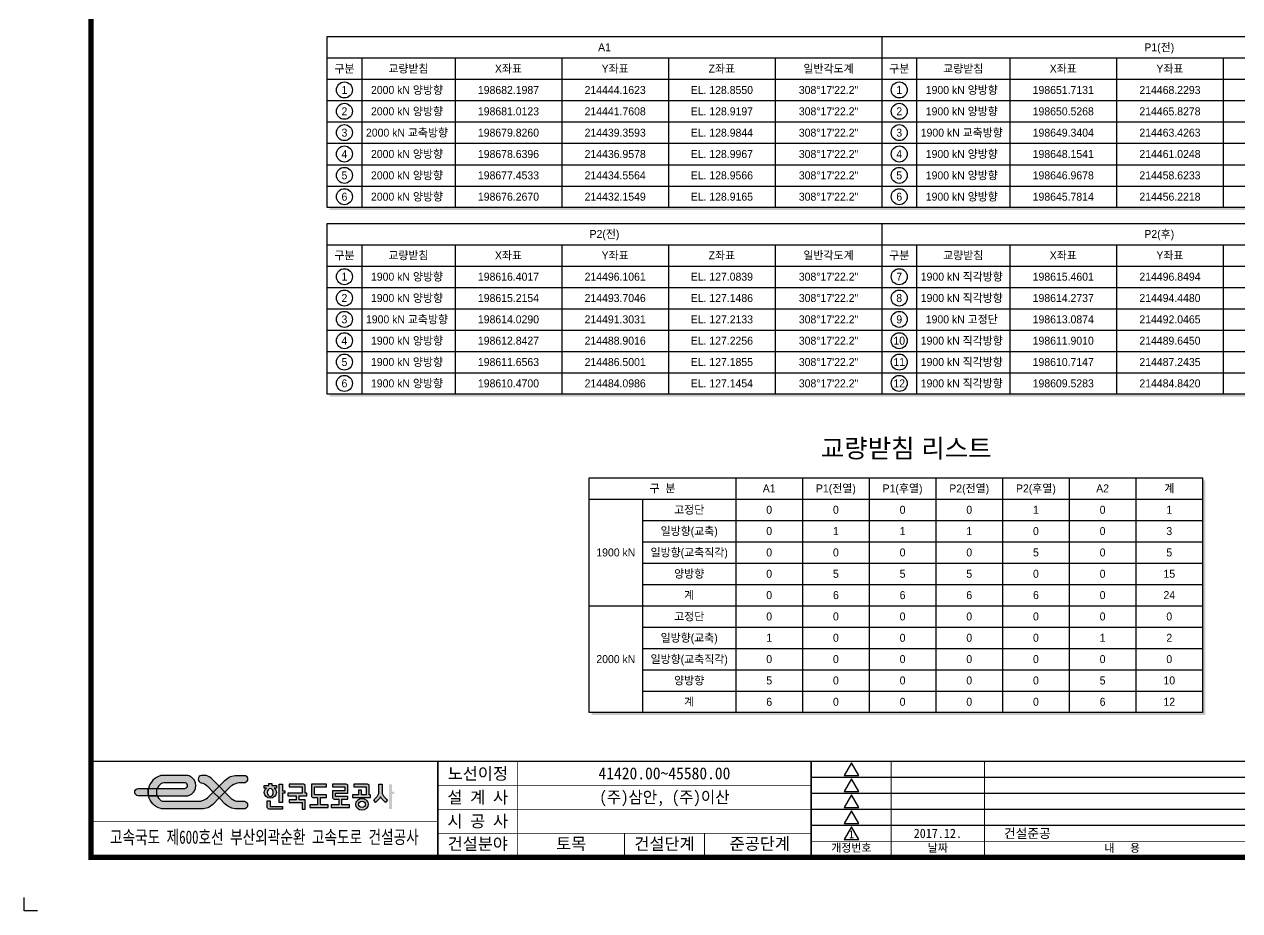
# Model space of a CAD drawing. Header units: feet. Extents: x 0 to 168200, y 0 to 118800.
# Drawn here: x 0 to 91134, y 0 to 66469 of the extents above; entities that cross this region are included whole.
import ezdxf
from ezdxf.enums import TextEntityAlignment as Align

# ---------------------------------------------------------------- set-up
doc = ezdxf.new("R2010")
doc.units = ezdxf.units.FT
doc.header["$LTSCALE"] = 1100
doc.header["$MEASUREMENT"] = 0
doc.layers.get('0').update_dxf_attribs({"linetype": 'CONTINUOUS'})
for name, color, linetype in [('CS-TABL-LIN1', 4, 'CONTINUOUS'), ('CS-TABL-LIN2', 1, 'CONTINUOUS'), ('CS-TABL-TEX1', 6, 'CONTINUOUS'), ('CS-TABL-TEX2', 3, 'CONTINUOUS'), ('CX-BORD-LIN1', 4, 'CONTINUOUS'), ('CX-BORD-LIN2', 3, 'CONTINUOUS'), ('CX-BORD-TEX2', 7, 'CONTINUOUS'), ('CX-BORD-TEX3', 6, 'CONTINUOUS'), ('CX-MISC', 2, 'CONTINUOUS'), ('CZ-TEX1', 6, 'CONTINUOUS')]:
    doc.layers.add(name, color=color, linetype=linetype)
doc.styles.add('A_STANDARD', font='')
doc.styles.add('TB_TEXT', font='')
doc.styles.add('TB_WBTXT', font='')
doc.styles.add('TB_WMTXT', font='')
doc.styles.get('A_STANDARD').set_extended_font_data('Dotum')
doc.styles.get('TB_TEXT').set_extended_font_data('DotumChe')
doc.styles.get('TB_WBTXT').set_extended_font_data('Dotum')
doc.styles.get('TB_WMTXT').set_extended_font_data('DotumChe')

# ---------------------------------------------------------------- blocks, each defined once
blk = doc.blocks.new('CXGLOGO-EX흑백')
h = blk.add_hatch(color=256)
h.paths.add_polyline_path([(12.62751094235613, 2.929722186557417), (13.9368577347384, 2.929722186557417, 0.1307849617648099), (14.19642449557114, 2.998798575681949, 0.5686079760781465), (14.23263349965494, 5.183221859397701, 0.1392232935838704), (13.9581907729968, 5.261149990701703), (11.43317010715378, 5.261149990701703, 0.1989123673796241), (7.88820811080587, 3.792778653716674), (5.962135003345992, 1.866705546256785), (7.789912781123938, 0.03892776847906987), (9.30410907077998, 1.553124058134753, -0.198912367379616)])
h.paths.add_polyline_path([(5.962135003346347, -1.78885000929877), (4.134357225567967, 0.03892776847900947), (2.638733131771026, -1.456696325318649, -0.1989123673796836), (-0.684668739806078, -2.833294453742262), (-11.36204881219041, -2.833294453742742, -0.149968192877195), (-12.240743962647, -2.563678008654669, -0.1491631919188299), (-13.39334849004342, -1.136072231520988), (-16.10175388554254, -1.136072231520988, 0.2784029190241507), (-12.27306911128629, -5.129271465237487, 0.06593867059308692), (-11.86520449236982, -5.183294453743216), (0.6208868157490102, -5.183294453742739, 0.198912367379658), (3.944288687325745, -3.806696325319599)])
h.paths.add_polyline_path([(-16.10175388554255, 1.213927768479007), (-19.36564277443144, 1.213927768479007, 0.8888888888888873), (-19.36564277443144, -1.136072231520991), (-16.10175388554254, -1.136072231520988, -0.1111111111111106)])
h.paths.add_polyline_path([(-11.36204881233854, 2.911149990701738), (-4.683161640971832, 2.911149990701997, -0.05755858726109904), (-4.564116577129639, 2.897400306733786, -0.792918256256352), (-4.564116577139849, 1.227677452445754, -0.05755858725611351), (-4.683161640971733, 1.21392776847901), (-13.39334849004398, 1.213927768479618, 0.1939147573995261), (-13.39334849004318, -1.136072231520991), (-4.743420552209216, -1.136072231520991, 1.071754271161691), (-4.743420552209216, 5.261149990701231), (-11.86520449236982, 5.261149990702183, 0.06593867059316338), (-12.27306911128352, 5.207127002196302, 0.2784029190242539), (-16.10175388554237, 1.21392776847981), (-13.39334849004398, 1.213927768479621, -0.1491631919192471), (-12.2407439626433, 2.641533545616181, -0.1499681928522188)])
h = blk.add_hatch(color=256)
h.paths.add_polyline_path([(3.485422644516419, 4.34341790508612, 0.1989123673796671), (1.269821396798442, 5.261149990701703), (0.4788016700130058, 5.261149990701703, 0.8338075771048155), (0.3771781799719207, 2.929722186557356, -0.177326263149743), (2.179867088961466, 1.993417905085643), (4.134357225568095, 0.03892776847887802), (5.962135003345992, 1.866705546256789)])
h.paths.add_polyline_path([(9.744402917729097, -1.915562368126679), (7.789912781123888, 0.03892776847899881), (5.96213500334634, -1.788850009298766), (7.888208110807184, -3.714923116759131, 0.198912367379553), (11.43317010715388, -5.183294453743692), (13.93853492596422, -5.183294453744644, 0.1292187291636897), (14.19530503372277, -5.115808595962658, 0.6043190588004438), (14.12747900538948, -2.886014569746202, 0.1137896329467328), (13.89882244722792, -2.833294453742262), (11.96000416544708, -2.833294453742262, -0.1989123673796783)])
h = blk.add_hatch(color=256)
h.paths.add_polyline_path([(5.962135003345985, 1.866705546256785), (4.134357225568095, 0.03892776847887802), (5.962135003346347, -1.788850009298773), (7.789912781123952, 0.03892776847906987)])
h.paths.add_polyline_path([(-13.39334849004398, 1.213927768479621), (-16.10175388554237, 1.21392776847981, 0.1111111111111885), (-16.10175388554254, -1.136072231520988), (-13.39334849004318, -1.136072231520988, -0.1939147573995261)])
h = blk.add_hatch(color=256)
edge = h.paths.add_edge_path()
edge.add_line((55.90553287691766, 2.4960983163664), (56.85552189184581, 2.496098316366446))
edge.add_line((56.85552189184581, 2.496098316366446), (56.85552189184592, 0.09215457618536149))
edge.add_arc((58.53363057762468, 0.09215457618543929), 1.67810868577876, 180.0000000000026, 195.4083540198517)
edge.add_arc((58.47394244906948, 0.07570436294137084), 1.61619517993231, 195.408354019852, 211.4069923032628)
edge.add_arc((62.72740815851297, 2.672743468727949), 6.599826652904244, 211.4069923032628, 220.884619074014)
edge.add_arc((62.65632922919535, 2.61120635935723), 6.505810537144002, 220.8846190740139, 230.4986055729279)
edge.add_line((58.51800266797031, -2.408736271577236), (57.94523708654083, -3.232545142195342))
edge.add_arc((62.63997685430596, 2.476487192741993), 7.39145666891144, 221.3708019331366, 230.5683267651548, ccw=False)
edge.add_arc((62.86124072826939, 2.671717853347373), 7.686537407580804, 212.5283811307898, 221.3728192081766, ccw=False)
edge.add_arc((49.89982302886737, 2.671711092267167), 7.686526193707074, 318.6271743273925, 327.471625333613, ccw=False)
edge.add_arc((50.12107005378402, 2.476495324059812), 7.391467942165787, 309.4316802638517, 318.62919103786044, ccw=False)
edge.add_line((54.81581768222331, -3.232545142194404), (54.24305210079449, -2.408736271575762))
edge.add_arc((50.16623946446956, 2.548189157142523), 6.418061309895114, 309.4355142588529, 319.1812610942183)
edge.add_arc((49.96136727208684, 2.72553903169074), 6.689032726803259, 319.1787201534786, 328.529668469246)
edge.add_arc((54.2901842034738, 0.07437455166653684), 1.612880450692433, 328.5764598147939, 344.6081938620856)
edge.add_arc((54.23147034857182, 0.09160721386742313), 1.674062617830531, 344.5729121819099, 360.0187337982126)
edge.add_line((55.90553287691779, 0.09215457618600098), (55.90553287691779, 2.4960983163664))
edge = h.paths.add_edge_path()
edge.add_arc((22.07066925838875, -0.0960583075494551), 1.77276644383517, 0.3446861390323761, 51.806537556943795, ccw=False)
edge.add_arc((21.98752086475434, -0.03643316846145372), 1.856528462969702, 268.6390132932114, 358.4888194230754, ccw=False)
edge.add_arc((21.89882706649707, -0.03696230538111067), 1.856011500010981, 181.4952613076245, 271.3769059760447, ccw=False)
edge.add_arc((21.81624874840013, -0.0960910072229415), 1.772833459952195, 128.1945062452658, 179.6542700587555, ccw=False)
edge.add_line((20.72004724334094, 1.297207502441104), (20.04344756338069, 1.297207502441104))
edge.add_line((20.04344756338069, 1.297207502441104), (20.04344756338068, 2.108874533108121))
edge.add_line((20.04344756338068, 2.108874533108121), (21.46843108577289, 2.108874533108121))
edge.add_line((21.46843108577289, 2.108874533108121), (21.4684310857729, 2.754247505206038))
edge.add_line((21.4684310857729, 2.754247505206038), (22.41842010070103, 2.754247505206038))
edge.add_line((22.41842010070103, 2.754247505206038), (22.41842010070103, 2.108874533108121))
edge.add_line((22.41842010070103, 2.108874533108121), (23.84340362309323, 2.108874533108121))
edge.add_line((23.84340362309323, 2.108874533108121), (23.84340362309322, 1.297207502441104))
edge.add_line((23.84340362309322, 1.297207502441104), (23.16680394313298, 1.297207502441104))
h.paths.add_polyline_path([(60.65547795155814, 0.172755616815305), (60.65547795155814, -0.601691949703131), (59.94298619036236, -0.601691949703131), (59.94298619036248, -5.248377348808134), (58.99299717543421, -5.248377348808617), (58.99299717543411, 2.496098316366869), (59.94298619036225, 2.496098316366869), (59.94298619036236, 0.172755616815305)])
edge = h.paths.add_edge_path()
edge.add_line((48.0681235037611, 2.496098316365892), (48.0681235037611, 1.72165074984937))
edge.add_line((48.0681235037611, 1.72165074984937), (51.86807956347353, 1.72165074984937))
edge.add_line((51.86807956347353, 1.72165074984937), (51.86807956347343, -0.8598411385413627))
edge.add_line((51.86807956347343, -0.8598411385413627), (50.44309604108143, -0.8598411385423006))
edge.add_line((50.44309604108143, -0.8598411385423006), (50.44309604108143, 0.6890539944927028))
edge.add_line((50.44309604108143, 0.6890539944927028), (49.4931070261532, 0.6890539944927028))
edge.add_line((49.4931070261532, 0.6890539944927028), (49.49310702615358, -0.8598411385418245))
edge.add_line((49.49310702615358, -0.8598411385418245), (47.59312899629693, -0.8598411385418281))
edge.add_line((47.59312899629693, -0.8598411385418281), (47.59312899629681, -1.634288705059802))
edge.add_line((47.59312899629681, -1.634288705059802), (53.29306308586574, -1.634288705059802))
edge.add_line((53.29306308586574, -1.634288705059802), (53.29306308586574, -0.8598411385413627))
edge.add_line((53.29306308586574, -0.8598411385413627), (52.81806857840155, -0.8598411385413236))
edge.add_line((52.81806857840155, -0.8598411385413236), (52.81806857840178, 1.979799938688487))
edge.add_arc((52.26887129235888, 1.979799938688532), 0.5491972860428973, 359.9999999999953, 400.6008038990672)
edge.add_arc((52.34038266447658, 2.041094338003921), 0.4550119382992583, 40.60080389906705, 89.66109212214847)
edge.add_line((52.3430740709377, 2.496098316366869), (48.0681235037611, 2.496098316367497))
edge = h.paths.add_edge_path()
edge.add_line((41.41820039926384, 2.496098316366869), (41.41820039926394, 1.721650749848898))
edge.add_line((41.41820039926394, 1.721650749848898), (45.21815645897638, 1.721650749848898))
edge.add_line((45.21815645897638, 1.721650749848898), (45.21815645897638, 0.4309048056535367))
edge.add_line((45.21815645897638, 0.4309048056535367), (41.41820039926384, 0.4309048056535367))
edge.add_line((41.41820039926384, 0.4309048056535367), (41.41820039926394, -1.634288705060271))
edge.add_arc((41.96739768530686, -1.634288705060244), 0.5491972860429257, 180.0000000000029, 220.6008038990638)
edge.add_arc((41.89588631318916, -1.695583104375644), 0.4550119382992751, 220.6008038990626, 269.6610921221458)
edge.add_line((41.89319490672801, -2.150587082738607), (43.31817842912, -2.150587082738607))
edge.add_line((43.31817842912, -2.150587082738607), (43.31817842912011, -3.957631404610424))
edge.add_line((43.31817842912011, -3.957631404610424), (40.94320589179998, -3.957631404610424))
edge.add_line((40.94320589179998, -3.957631404610424), (40.94320589179998, -4.732078971128871))
edge.add_line((40.94320589179998, -4.732078971128871), (46.64313998136879, -4.732078971128871))
edge.add_line((46.64313998136879, -4.732078971128871), (46.64313998136893, -3.957631404610897))
edge.add_line((46.64313998136893, -3.957631404610897), (44.26816744404802, -3.957631404609955))
edge.add_line((44.26816744404802, -3.957631404609955), (44.26816744404758, -2.150587082738607))
edge.add_line((44.26816744404758, -2.150587082738607), (46.1681454739045, -2.150587082738134))
edge.add_line((46.1681454739045, -2.150587082738134), (46.1681454739045, -1.376139516220633))
edge.add_line((46.1681454739045, -1.376139516220633), (42.36818941419209, -1.376139516220164))
edge.add_line((42.36818941419209, -1.376139516220164), (42.36818941419209, -0.3435427608644339))
edge.add_line((42.36818941419209, -0.3435427608644339), (46.1681454739045, -0.343542760863965))
edge.add_line((46.1681454739045, -0.343542760863965), (46.16814547390462, 1.979799938688512))
edge.add_arc((45.6189481878617, 1.979799938688539), 0.5491972860429115, 359.9999999999972, 400.6008038990619)
edge.add_arc((45.69045955997943, 2.041094338003941), 0.4550119382992425, 40.60080389906198, 89.6610921221449)
edge.add_line((45.69315096644058, 2.496098316366872), (41.41820039926384, 2.496098316366869))
edge = h.paths.add_edge_path()
edge.add_line((39.51822236940757, 2.496098316366869), (34.76827729476689, 2.496098316366869))
edge.add_line((34.76827729476689, 2.496098316366869), (34.76827729476689, -1.117990327381936))
edge.add_arc((35.31747458080942, -1.117990327381935), 0.5491972860425349, 180, 220.6008038990902)
edge.add_arc((35.24596320869247, -1.179284726696737), 0.4550119382998447, 220.60080389909, 269.6610921221131)
edge.add_line((35.24327180223106, -1.634288705060271), (36.66825532462316, -1.634288705060342))
edge.add_line((36.66825532462316, -1.634288705060342), (36.66825532462363, -3.957631404610424))
edge.add_line((36.66825532462363, -3.957631404610424), (34.29328278730304, -3.957631404610897))
edge.add_line((34.29328278730304, -3.957631404610897), (34.29328278730291, -4.732078971128871))
edge.add_line((34.29328278730291, -4.732078971128871), (39.99321687687187, -4.732078971129809))
edge.add_line((39.99321687687187, -4.732078971129809), (39.99321687687187, -3.957631404610897))
edge.add_line((39.99321687687187, -3.957631404610897), (37.61824433955118, -3.957631404610794))
edge.add_line((37.61824433955118, -3.957631404610794), (37.61824433955128, -1.634288705060271))
edge.add_line((37.61824433955128, -1.634288705060271), (39.5182223694077, -1.634288705059802))
edge.add_line((39.5182223694077, -1.634288705059802), (39.51822236940779, -0.8598411385423006))
edge.add_line((39.51822236940779, -0.8598411385423006), (35.71826630969503, -0.8598411385423006))
edge.add_line((35.71826630969503, -0.8598411385423006), (35.71826630969503, 1.721650749848898))
edge.add_line((35.71826630969503, 1.721650749848898), (39.51822236940745, 1.72165074984937))
edge.add_line((39.51822236940745, 1.72165074984937), (39.51822236940745, 2.496098316366869))
edge = h.paths.add_edge_path()
edge.add_line((31.9183102499825, -5.248377348808617), (32.86829926491062, -5.248377348808617))
edge.add_line((32.86829926491062, -5.248377348808617), (32.86829926491062, -2.408736271577304))
edge.add_line((32.86829926491062, -2.408736271577304), (30.96832123505435, -2.408736271577304))
edge.add_line((30.96832123505435, -2.408736271577304), (30.96832123505409, -1.117990327381936))
edge.add_line((30.96832123505409, -1.117990327381936), (33.34329377237469, -1.117990327381936))
edge.add_line((33.34329377237469, -1.117990327381936), (33.34329377237468, -0.343542760863965))
edge.add_line((33.34329377237468, -0.343542760863965), (32.86829926491062, -0.343542760863965))
edge.add_line((32.86829926491062, -0.343542760863965), (32.86829926491062, 1.979799938688512))
edge.add_arc((32.31910197886764, 1.979799938688512), 0.5491972860429826, 359.9999999999999, 400.6008038990593)
edge.add_arc((32.39061335098545, 2.041094338003989), 0.4550119382991955, 40.60080389905918, 89.66109212214754)
edge.add_line((32.39330475744659, 2.496098316366872), (27.88085693653791, 2.496098316366869))
edge.add_line((27.88085693653791, 2.496098316366869), (27.8808569365377, 1.721650749848898))
edge.add_line((27.8808569365377, 1.721650749848898), (31.9183102499825, 1.72165074984937))
edge.add_line((31.9183102499825, 1.72165074984937), (31.9183102499825, -0.343542760863965))
edge.add_line((31.9183102499825, -0.343542760863965), (27.40586242907364, -0.343542760863965))
edge.add_line((27.40586242907364, -0.343542760863965), (27.40586242907364, -1.11799032738147))
edge.add_line((27.40586242907364, -1.11799032738147), (30.01833222012621, -1.117990327381936))
edge.add_line((30.01833222012621, -1.117990327381936), (30.01833222012621, -2.408736271577773))
edge.add_line((30.01833222012621, -2.408736271577773), (27.88085693653782, -2.408736271577773))
edge.add_line((27.88085693653782, -2.408736271577773), (27.88085693653781, -3.183183838095275))
edge.add_line((27.88085693653781, -3.183183838095275), (31.9183102499825, -3.183183838095275))
edge.add_line((31.9183102499825, -3.183183838095275), (31.9183102499825, -5.248377348808617))
edge = h.paths.add_edge_path()
edge.add_line((25.7433816529495, -5.248377348808617), (21.46843108577295, -5.248377348808141))
edge.add_arc((21.468431085773, -4.799179719589938), 0.4491976292182027, 220.2618960212232, 269.9999999999932, ccw=False)
edge.add_arc((21.55155841230061, -4.728777609424231), 0.5581315978937866, 180.3389078778467, 220.2618960212236, ccw=False)
edge.add_arc((195.5622497713534, -3.699482215773768), 174.5718671369681, 179.6610921221531, 180.3389078778465, ccw=False)
edge.add_line((20.99343657830883, -2.66688546041647), (21.94342559323697, -2.66688546041647))
edge.add_line((21.94342559323697, -2.66688546041647), (21.94342559323697, -4.473929782290639))
edge.add_line((21.94342559323697, -4.473929782290639), (25.7433816529495, -4.473929782290639))
edge.add_line((25.7433816529495, -4.473929782290639), (25.7433816529495, -5.248377348808617))
edge = h.paths.add_edge_path(flags=16)
edge.add_ellipse((50.60385872541271, -3.769494308227308), major_axis=(-1.110875729177891, 2.868103891292178e-14), ratio=0.8665097612807381, start_angle=0, end_angle=360)
edge = h.paths.add_edge_path()
edge.add_ellipse((50.60385872364095, -3.769494308227308), major_axis=(2.060740712415878, 5.91535299055294e-14), ratio=0.8429164421096037, start_angle=0, end_angle=360, ccw=False)
h.paths.add_polyline_path([(26.4558734141455, 0.4309048056535367), (26.4558734141455, -0.343542760863965), (25.74338165294929, -0.343542760863965), (25.7433816529494, -3.183183838095275), (24.67464401115513, -3.183183838094806), (24.67464401115513, 2.496098316366869), (25.7433816529494, 2.496098316366869), (25.7433816529495, 0.4309048056535367)])
edge = h.paths.add_edge_path(flags=16)
edge.add_ellipse((21.94342559323697, -0.08539357202479891), major_axis=(7.44215483547632e-15, 1.223429116448234), ratio=0.7764969806228509, start_angle=0, end_angle=360, ccw=False)
for points in [[(-11.36204881219097, 2.911149990702945, 0.149968192828432), (-12.24074396240013, 2.64153354578092, 0.1491631919431257), (-13.39334849004398, 1.213927768479618, 0.1939147573995262), (-13.39334849004318, -1.136072231520991), (-4.743420552209216, -1.136072231520991, 1.071754271161691), (-4.743420552209216, 5.261149990701231), (-11.86520449236982, 5.261149990702183, 0.06593867059316338), (-12.27306911128352, 5.207127002196302, 0.2784029190242541), (-16.10175388554237, 1.213927768479806), (-13.39334849004398, 1.213927768479618), (-4.683161640971733, 1.21392776847901, 0.0575585872562081), (-4.564116577139657, 1.227677452445796, 0.7929182562611419), (-4.564116577139643, 2.897400306736131, 0.05755858725616377), (-4.683161640971832, 2.911149990701997), (-11.36204881234111, 2.911149990701738)], [(0.3771781799714518, 2.929722186557417, -0.1773262631497835), (2.179867088961458, 1.993417905085646), (4.134357225568095, 0.03892776847887802), (5.962135003345992, 1.866705546256785), (3.485422644516419, 4.34341790508612, 0.1989123673796582), (1.269821396798548, 5.261149990701703), (0.4788016700130058, 5.261149990701703, 0.8714196092937034), (0.4788016700130058, 2.911149990701706)], [(23.16680394313298, 1.297207502441104, -0.228396255599462), (23.84340362309322, -0.0853935720248451, -0.4134459869151131), (21.94342559323628, -1.892437893898972, -0.4136086650538482), (20.04344756338071, -0.08539357202475273, -0.2283866715627258), (20.72004724334094, 1.297207502441104), (20.04344756338069, 1.297207502441104), (20.04344756338068, 2.108874533108121), (21.46843108577289, 2.108874533108121), (21.4684310857729, 2.754247505206038), (22.41842010070103, 2.754247505206038), (22.41842010070103, 2.108874533108121), (23.84340362309323, 2.108874533108121), (23.84340362309322, 1.297207502441104), (23.16680394313298, 1.297207502441104)], [(31.9183102499825, -5.248377348808617), (32.86829926491062, -5.248377348808617), (32.86829926491062, -2.408736271577304), (30.96832123505435, -2.408736271577304), (30.96832123505409, -1.117990327381936), (33.34329377237469, -1.117990327381936), (33.34329377237468, -0.343542760863965), (32.86829926491062, -0.343542760863965), (32.86829926491062, 1.979799938688512, 0.1790312441150617), (32.73608670557006, 2.337209223254376, 0.2173967572259796), (32.39330475744659, 2.496098316366872), (27.88085693653791, 2.496098316366869), (27.8808569365377, 1.721650749848898), (31.9183102499825, 1.72165074984937), (31.9183102499825, -0.343542760863965), (27.40586242907364, -0.343542760863965), (27.40586242907364, -1.11799032738147), (30.01833222012621, -1.117990327381936), (30.01833222012621, -2.408736271577773), (27.88085693653782, -2.408736271577773), (27.88085693653781, -3.183183838095275), (31.9183102499825, -3.183183838095275), (31.9183102499825, -5.248377348808617)], [(39.51822236940757, 2.496098316366869), (34.76827729476689, 2.496098316366869), (34.76827729476689, -1.117990327381936, 0.179031244115201), (34.90048985410753, -1.475399611947733, 0.2173967572256811), (35.24327180223106, -1.634288705060271), (36.66825532462316, -1.634288705060342), (36.66825532462363, -3.957631404610424), (34.29328278730304, -3.957631404610897), (34.29328278730291, -4.732078971128871), (39.99321687687187, -4.732078971129809), (39.99321687687187, -3.957631404610897), (37.61824433955118, -3.957631404610794), (37.61824433955128, -1.634288705060271), (39.5182223694077, -1.634288705059802), (39.51822236940779, -0.8598411385423006), (35.71826630969503, -0.8598411385423006), (35.71826630969503, 1.721650749848898), (39.51822236940745, 1.72165074984937), (39.51822236940745, 2.496098316366869)], [(41.41820039926384, 2.496098316366869), (41.41820039926394, 1.721650749848898), (45.21815645897638, 1.721650749848898), (45.21815645897638, 0.4309048056535367), (41.41820039926384, 0.4309048056535367), (41.41820039926394, -1.634288705060271, 0.1790312441150686), (41.55041295860451, -1.991697989626104, 0.2173967572259559), (41.89319490672801, -2.150587082738607), (43.31817842912, -2.150587082738607), (43.31817842912011, -3.957631404610424), (40.94320589179998, -3.957631404610424), (40.94320589179998, -4.732078971128871), (46.64313998136879, -4.732078971128871), (46.64313998136893, -3.957631404610897), (44.26816744404802, -3.957631404609955), (44.26816744404758, -2.150587082738607), (46.1681454739045, -2.150587082738134), (46.1681454739045, -1.376139516220633), (42.36818941419209, -1.376139516220164), (42.36818941419209, -0.3435427608644339), (46.1681454739045, -0.343542760863965), (46.16814547390462, 1.979799938688512, 0.1790312441150869), (46.03593291456406, 2.337209223254376, 0.2173967572259547), (45.69315096644058, 2.496098316366872), (41.41820039926384, 2.496098316366869)], [(48.0681235037611, 2.496098316365892), (48.0681235037611, 1.72165074984937), (51.86807956347353, 1.72165074984937), (51.86807956347343, -0.8598411385413627), (50.44309604108143, -0.8598411385423006), (50.44309604108143, 0.6890539944927028), (49.4931070261532, 0.6890539944927028), (49.49310702615358, -0.8598411385418245), (47.59312899629693, -0.8598411385418281), (47.59312899629681, -1.634288705059802), (53.29306308586574, -1.634288705059802), (53.29306308586574, -0.8598411385413627), (52.81806857840155, -0.8598411385413236), (52.81806857840178, 1.979799938688487, 0.179031244115118), (52.68585601906119, 2.337209223254398, 0.2173967572259479), (52.3430740709377, 2.496098316366869), (48.0681235037611, 2.496098316367497)], [(55.90553287691766, 2.4960983163664), (56.85552189184581, 2.496098316366446), (56.85552189184592, 0.09215457618536149, 0.0673331086834034), (56.9158386985025, -0.3537133382605546, 0.06992084128346215), (57.09454053805489, -0.7665172394446813, 0.04137753804791307), (57.73774645661189, -1.647093096347959, 0.04197355301566234), (58.51800266797031, -2.408736271577236), (57.94523708654083, -3.232545142195342, -0.04015333159213054), (57.09307314020015, -2.408744723435024, -0.0386103102765588), (56.38052738438178, -1.461466375851227, -0.03861036677333588), (55.66798162856324, -2.408744723434765, -0.04015327015359547), (54.81581768222331, -3.232545142194404), (54.24305210079449, -2.408736271575762, 0.04254949277045509), (55.0233083121517, -1.64709309634749, 0.04082386527700423), (55.66651423070869, -0.7665172394442124, 0.07006595625911516), (55.8452160702611, -0.3537133382600786, 0.06749733491456367), (55.90553287691779, 0.09215457618600098), (55.90553287691779, 2.4960983163664)], [(25.7433816529495, -5.248377348808617), (21.46843108577295, -5.248377348808141, -0.22049606497067), (21.12564913764939, -5.089488255695642, -0.1759805261046493), (20.99343657830882, -4.732078971129866, -0.002957537787864401), (20.99343657830883, -2.66688546041647), (21.94342559323697, -2.66688546041647), (21.94342559323697, -4.473929782290639), (25.7433816529495, -4.473929782290639), (25.7433816529495, -5.248377348808617)]]:
    blk.add_lwpolyline(points, format="xyb")
for points in [[(14.19642449558027, 2.998798575687182, -0.1307849617699337), (13.9368577347384, 2.929722186557417), (12.62751094235613, 2.929722186557417, 0.1989123673796159), (9.30410907077998, 1.553124058134753), (7.789912781123881, 0.03892776847900592), (5.962135003346269, 1.866705546257062), (7.88820811080587, 3.792778653716674, -0.198912367379624), (11.43317010715378, 5.261149990701703), (13.9581907729968, 5.261149990701703, -0.1392232934978381), (14.23263349950496, 5.183221859490345, -0.5686079761212879)], [(-19.36564277443144, -1.136072231520991, -0.8888888888888888), (-19.36564277443144, 1.213927768479007), (-16.10175388554255, 1.213927768479007, 0.1111111111111495), (-16.10175388554254, -1.136072231520988)], [(-16.10175388554237, 1.21392776847981), (-13.39334849004398, 1.213927768479621, 0.1939147573995262), (-13.39334849004318, -1.136072231520988), (-16.10175388554254, -1.136072231520988, -0.1111111111111495)], [(5.962135003346347, -1.78885000929877), (3.944288687325745, -3.806696325319599, -0.198912367379658), (0.6208868157490102, -5.183294453742739), (-11.86520449236982, -5.183294453743216, -0.0659386705931795), (-12.27306911128685, -5.129271465237338, -0.2784029190241215), (-16.10175388554254, -1.136072231520991), (-13.39334849004342, -1.136072231520991, 0.1491631919431261), (-12.24074396239957, -2.563678008822297, 0.1499681928284316), (-11.36204881219041, -2.833294453742742), (-0.684668739806078, -2.833294453742262, 0.1989123673796836), (2.638733131771026, -1.456696325318649), (4.134357225567967, 0.03892776847900947)], [(7.789912781123881, 0.03892776847900592), (9.744402917729097, -1.915562368126679, 0.1989123673796783), (11.96000416544708, -2.833294453742262), (13.89882244722792, -2.833294453742262, -0.1137896330351633), (14.12747900555343, -2.886014569826049, -0.6043190587532347), (14.19530503371573, -5.115808595966634, -0.1292187291597539), (13.93853492596422, -5.183294453744644), (11.43317010715388, -5.183294453743692, -0.198912367379553), (7.888208110807184, -3.714923116759131), (5.962135003346347, -1.78885000929877)]]:
    blk.add_lwpolyline(points, format="xyb", close=True)
blk.add_lwpolyline([(5.962135003345992, 1.866705546256785), (7.789912781123945, 0.03892776847906987), (5.962135003346347, -1.78885000929877), (4.134357225568095, 0.03892776847887802), (5.962135003345992, 1.866705546256785)])
blk.add_lwpolyline([(26.4558734141455, 0.4309048056535367), (26.4558734141455, -0.343542760863965), (25.74338165294929, -0.343542760863965), (25.7433816529494, -3.183183838095275), (24.67464401115513, -3.183183838094806), (24.67464401115513, 2.496098316366869), (25.7433816529494, 2.496098316366869), (25.7433816529495, 0.4309048056535367)], close=True)
at = {"extrusion": (0, 0, -1)}
blk.add_ellipse((21.94342559323697, -0.08539357202479891), major_axis=(7.44215483547632e-15, 1.223429116448234), ratio=0.7764969806228509, start_param=3.141592653589785, end_param=9.424777960769372, dxfattribs=at)
blk.add_ellipse((50.60385872364095, -3.769494308227308), major_axis=(2.060740712415878, 5.91535299055294e-14), ratio=0.8429164421096037, dxfattribs=at)
blk.add_ellipse((50.60385872541271, -3.769494308227308), major_axis=(-1.110875729177891, 2.868103891292178e-14), ratio=0.8665097612807381)
blk = doc.blocks.new('CXBLKA1-KHCA')
at = {"layer": 'CX-BORD-LIN1', "const_width": 2}
blk.add_lwpolyline([(796, -2.614797267597169e-12), (0, -3.410605131648481e-13), (0, 553.9999999999997), (795.9999999999998, 553.9999999999997)], close=True, dxfattribs=at)
at = {"layer": 'CX-BORD-LIN1'}
for points, const_width in [([(796, 36.0000000000008), (0, 35.99999999999852)], 0.6), ([(130, -5.684341886080801e-13), (130, 35.99999999999886)], 0.6), ([(160.0000000000001, -7.958078640513122e-13), (160.0000000000001, 35.99999999999898)], 0.3), ([(270, 0), (270, 35.99999999999932)], 0.6), ([(300, 5.684341886080801e-14), (300, 35.99999999999937)], 0.3), ([(335, 5.684341886080801e-14), (335, 35.99999999999949)], 0.3), ([(558, 5.999999999999886), (270, 5.999999999998977)], 0.2)]:
    blk.add_lwpolyline(points, dxfattribs=dict(at, const_width=const_width))
for points in [[(285.0839848587444, 35.46565633293648), (282.3404163795552, 30.71365633293647), (287.8275533379334, 30.71365633293647)], [(285.0839848587444, 29.46565633293631), (282.3404163795552, 24.71365633293624), (287.8275533379334, 24.71365633293624)], [(285.0839848587444, 23.46565633293631), (282.3404163795552, 18.71365633293624), (287.8275533379334, 18.71365633293624)], [(285.0839848587444, 17.46565633293631), (282.3404163795552, 12.7136563329363), (287.8275533379334, 12.7136563329363)], [(285.0839848587444, 11.46565633293631), (282.3404163795552, 6.713656332936296), (287.8275533379334, 6.713656332936296)]]:
    blk.add_lwpolyline(points, close=True, dxfattribs=at)
at = {"layer": 'CX-BORD-LIN2'}
blk.add_line((558, 30), (270, 29.99999999999909), dxfattribs=at)
at = {"layer": 'CX-BORD-LIN2', "const_width": 0.3}
for points in [[(270, 26.99999999999909), (130, 26.99999999999886)], [(270, 17.99999999999909), (130, 17.99999999999886)], [(130, 13.49999999999909), (0, 13.49999999999886)], [(270, 8.99999999999909), (130, 8.999999999998863)], [(200.0000000000001, -1.193711796076968e-12), (200.0000000000001, 8.999999999998977)], [(230.0000000000001, -1.13686837721616e-12), (230.0000000000001, 8.999999999999034)]]:
    blk.add_lwpolyline(points, dxfattribs=at)
at = {"layer": 'CX-BORD-LIN2'}
for points in [[(558, 23.99999999999989), (270, 23.99999999999898)], [(558, 18.00000000000102), (270, 18.00000000000006)], [(558, 12.00000000000102), (270, 12.00000000000006)]]:
    blk.add_lwpolyline(points, dxfattribs=at)
at = {"layer": 'CX-MISC'}
blk.add_lwpolyline([(-20.0020000199919, -20.00000000000034), (-25, -20.00000000000034), (-25.00000000000034, -15.0020000199919)], dxfattribs=at)
at = {"layer": 'CX-MISC', "xscale": 1.2, "yscale": 1.2}
blk.add_blockref('CXGLOGO-EX흑백', (40.89123459210989, 24.41566484108665), dxfattribs=at)
at = {"layer": 'CX-BORD-LIN1', "style": 'TB_TEXT'}
for tag, height, p in [('TR_RNUM5', 3, (285.1051166181959, 32.63656332936267)), ('TR_RDAT5', 3.5, (317.5, 32.99999999999977)), ('TR_DGN5', 3.5, (451.1184542177598, 32.99999999999977)), ('TR_CHK5', 3.5, (491.1184542177598, 32.99999999999977)), ('TR_APP5', 3.5, (531.1184542177598, 33)), ('TR_RNUM4', 3, (285.1051166181959, 26.6365633293625)), ('TR_RDAT4', 3.5, (317.5, 26.9999999999996)), ('TR_DGN4', 3.5, (451.1184542177598, 26.9999999999996)), ('TR_CHK4', 3.5, (491.1184542177598, 26.9999999999996)), ('TR_APP4', 3.5, (531.1184542177598, 26.99999999999983)), ('TR_DGN3', 3.5, (451.1184542177598, 21.00000000000068)), ('TR_CHK3', 3.5, (491.1184542177598, 21.00000000000068)), ('TR_RNUM3', 3, (285.1051166181959, 20.63656332936364)), ('TR_RDAT3', 3.5, (317.5, 21.00000000000068)), ('TR_APP3', 3.5, (531.1184542177598, 21.00000000000091)), ('TR_RNUM2', 3, (285.1051166181959, 14.63656332936364)), ('TR_RDAT2', 3.5, (317.5, 15.00000000000068)), ('TR_DGN2', 3.5, (451.1184542177598, 15.00000000000068)), ('TR_CHK2', 3.5, (491.1184542177598, 15.00000000000068)), ('TR_APP2', 3.5, (531.1184542177598, 15.00000000000091)), ('TR_RNUM1', 3, (285.1051166181959, 8.636563329362502)), ('TR_RDAT1', 3.5, (317.5, 8.999999999999602)), ('TR_DGN1', 3.5, (451.1184542177598, 8.999999999999602)), ('TR_CHK1', 3.5, (491.1184542177598, 8.999999999999602)), ('TR_APP1', 3.5, (531.1184542177598, 8.99999999999983))]:
    blk.add_attdef(tag, text='', height=height, dxfattribs=at).set_placement(p, align=Align.MIDDLE_CENTER)
for tag, p in [('TR_RCON5', (342.3033138082338, 32.99999999999977)), ('TR_RCON4', (342.3033138082338, 26.9999999999996)), ('TR_RCON3', (342.3033138082338, 21.00000000000068)), ('TR_RCON2', (342.3033138082338, 15.00000000000068)), ('TR_RCON1', (342.3033138082338, 8.999999999999602))]:
    blk.add_attdef(tag, text='', height=3.5, dxfattribs=at).set_placement(p, align=Align.MIDDLE_LEFT)
at = {"layer": 'CX-BORD-LIN2', "style": 'TB_TEXT'}
blk.add_attdef('TD_VERSION', text='', height=3, rotation=90, dxfattribs=at).set_placement((800.499999405456, 48.01489921212237), align=Align.MIDDLE_CENTER)
at = {"layer": 'CX-BORD-TEX2', "style": 'TB_WMTXT'}
for tag, height, p in [('TB_CNAME', 5, (15.34476638720094, 531.8324131479245)), ('TB_CSCOP', 4, (16.63456755316179, 523.8324131479245))]:
    blk.add_attdef(tag, text='', height=height, dxfattribs=at).set_placement(p, align=Align.BOTTOM_LEFT)
at = {"layer": 'CX-BORD-TEX2', "style": 'TB_WBTXT'}
for tag, height, p in [('TB_MTITIL', 10, (397.9999999999999, 533.3264135606181)), ('TB_STITL', 7, (397.9999999999999, 518.3264135606181))]:
    blk.add_attdef(tag, text='', height=height, dxfattribs=at).set_placement(p, align=Align.MIDDLE_CENTER)
at = {"layer": 'CX-BORD-TEX3', "style": 'TB_TEXT'}
for s, height, p in [('노선이정', 4.500000000000001, (145.0338518561471, 31.45595740059105)), ('설 계 사', 4.500000000000001, (145.0000000000001, 22.58754437093)), ('시 공 사', 4.500000000000001, (145.0000000000001, 13.59273296473054)), ('건설분야', 4.500000000000001, (145, 5.125020286179335)), ('건설단계', 4.500000000000001, (215.0000000000001, 5.125020286178881)), ('개정번호', 3, (285.081636885472, 3.661999999999921)), ('날짜', 3, (317.5, 3.661999999999921)), ('내   용', 3, (386.6435256798582, 3.584115170363475))]:
    blk.add_text(s, height=height, dxfattribs=at).set_placement(p, align=Align.MIDDLE)
for tag, height, p in [('TD_LNDST', 4.500000000000001, (215, 31.49999999999909)), ('TD_DSECT', 4.500000000000001, (605.5, 31.50000000000023)), ('TD_DDIST', 4.500000000000001, (654.5, 31.50000000000034)), ('TD_DNAME_TOP', 4.500000000000001, (755, 27.95701132476654)), ('TD_CSECT', 4.500000000000001, (605.5, 22.50000000000023)), ('TD_CDIST', 4.500000000000001, (654.5, 22.50000000000028)), ('TD_DNAME_MAIN', 4.500000000000001, (755, 21.47309584254879)), ('TD_CCOMP', 4.500000000000001, (215.0000000000001, 13.59273296473054)), ('TD_HSCAL', 4.500000000000001, (620.8841087955549, 13.74838269424743)), ('TD_VSCAL', 4.500000000000001, (656.8614607241562, 13.74838269424743)), ('TD_DNAME_BOT', 3, (755, 15.24894304459792)), ('TD_FIELD', 4.500000000000001, (180, 5.125020286179335)), ('TD_CSTEP', 4.500000000000001, (250.7440000000001, 5.125020286178881)), ('TD_DWGCODE', 4.500000000000001, (637, 4.79080374170087)), ('TD_DWGNO', 4.500000000000001, (755, 5.001673382306194))]:
    blk.add_attdef(tag, text='', height=height, dxfattribs=at).set_placement(p, align=Align.MIDDLE_CENTER)
for tag, height, width, p in [('TD_DCOMP', 4.500000000000001, 0.95, (215.0000000000001, 22.58754437093)), ('TD_CNAME', 5, 0.78, (65, 7.595640316786557))]:
    blk.add_attdef(tag, text='', height=height, dxfattribs=dict(at, width=width)).set_placement(p, align=Align.MIDDLE_CENTER)

msp = doc.modelspace()

# ---------------------------------------------------------------- linework, layer by layer
at = {"layer": 'CS-TABL-LIN1'}
for points in [[(22704.78157605825, 65543.12868884805), (147504.7815760582, 65543.12868884805), (147504.7815760582, 52743.12868884805), (22704.78157605825, 52743.12868884805)], [(22704.78157605825, 51543.12868884805), (147504.7815760582, 51543.12868884805), (147504.7815760582, 38743.12868884805), (22704.78157605825, 38743.12868884805)], [(42354.73182215123, 32466.02553729557), (88354.73182215123, 32466.02553729557), (88354.73182215123, 14866.02553729557), (42354.73182215123, 14866.02553729557)]]:
    msp.add_lwpolyline(points, close=True, dxfattribs=at)
for points in [[(22904.78157605825, 52743.12868884805), (147704.7815760582, 52743.12868884805), (22904.78157605825, 52543.12868884805), (147704.7815760582, 52543.12868884805)], [(22904.78157605825, 38743.12868884805), (147704.7815760582, 38743.12868884805), (22904.78157605825, 38543.12868884805), (147704.7815760582, 38543.12868884805)], [(88354.73182215123, 32266.02553729557), (88554.73182215123, 32266.02553729557), (88354.73182215123, 14866.02553729557), (88554.73182215123, 14866.02553729557)], [(42554.73182215123, 14866.02553729557), (88554.73182215123, 14866.02553729557), (42554.73182215123, 14666.02553729557), (88554.73182215123, 14666.02553729557)]]:
    msp.add_solid(points, dxfattribs=at)
at = {"layer": 'CS-TABL-LIN2'}
for p, q in [((64304.78157605825, 65543.12868884805), (64304.78157605825, 52743.12868884805)), ((22704.78157605825, 63943.12868884805), (147504.7815760582, 63943.12868884805)), ((25304.78157605825, 63943.12868884805), (25304.78157605825, 52743.12868884805)), ((25304.78157605825, 63943.12868884805), (25304.78157605825, 52743.12868884805)), ((32304.78157605825, 63943.12868884805), (32304.78157605825, 52743.12868884805)), ((40304.78157605825, 63943.12868884805), (40304.78157605825, 52743.12868884805)), ((48304.78157605825, 63943.12868884805), (48304.78157605825, 52743.12868884805)), ((56304.78157605825, 63943.12868884805), (56304.78157605825, 52743.12868884805)), ((66904.78157605825, 63943.12868884805), (66904.78157605825, 52743.12868884805)), ((73904.78157605825, 63943.12868884805), (73904.78157605825, 52743.12868884805)), ((81904.78157605825, 63943.12868884805), (81904.78157605825, 52743.12868884805)), ((89904.78157605825, 63943.12868884805), (89904.78157605825, 52743.12868884805)), ((22704.78157605825, 62343.12868884805), (147504.7815760582, 62343.12868884805)), ((22704.78157605825, 60743.12868884805), (147504.7815760582, 60743.12868884805)), ((22704.78157605825, 59143.12868884805), (147504.7815760582, 59143.12868884805)), ((22704.78157605825, 57543.12868884805), (147504.7815760582, 57543.12868884805)), ((22704.78157605825, 55943.12868884805), (147504.7815760582, 55943.12868884805)), ((22704.78157605825, 54343.12868884805), (147504.7815760582, 54343.12868884805)), ((64304.78157605825, 51543.12868884805), (64304.78157605825, 38743.12868884805)), ((22704.78157605825, 49943.12868884805), (147504.7815760582, 49943.12868884805)), ((25304.78157605825, 49943.12868884805), (25304.78157605825, 38743.12868884805)), ((32304.78157605825, 49943.12868884805), (32304.78157605825, 38743.12868884805)), ((40304.78157605825, 49943.12868884805), (40304.78157605825, 38743.12868884805)), ((48304.78157605825, 49943.12868884805), (48304.78157605825, 38743.12868884805)), ((56304.78157605825, 49943.12868884805), (56304.78157605825, 38743.12868884805)), ((66904.78157605825, 49943.12868884805), (66904.78157605825, 38743.12868884805)), ((73904.78157605825, 49943.12868884805), (73904.78157605825, 38743.12868884805)), ((81904.78157605825, 49943.12868884805), (81904.78157605825, 38743.12868884805)), ((89904.78157605825, 49943.12868884805), (89904.78157605825, 38743.12868884805)), ((22704.78157605825, 48343.12868884805), (147504.7815760582, 48343.12868884805)), ((22704.78157605825, 46743.12868884805), (147504.7815760582, 46743.12868884805)), ((22704.78157605825, 45143.12868884805), (147504.7815760582, 45143.12868884805)), ((22704.78157605825, 43543.12868884805), (147504.7815760582, 43543.12868884805)), ((22704.78157605825, 41943.12868884805), (147504.7815760582, 41943.12868884805)), ((22704.78157605825, 40343.12868884805), (147504.7815760582, 40343.12868884805)), ((53354.73182215123, 32466.02553729557), (53354.73182215123, 14866.02553729557)), ((53354.73182215123, 32466.02553729557), (53354.73182215123, 14866.02553729557)), ((58354.73182215123, 32466.02553729557), (58354.73182215123, 14866.02553729557)), ((63354.73182215123, 32466.02553729557), (63354.73182215123, 14866.02553729557)), ((68354.73182215123, 32466.02553729557), (68354.73182215123, 14866.02553729557)), ((73354.73182215123, 32466.02553729557), (73354.73182215123, 14866.02553729557)), ((78354.73182215123, 32466.02553729557), (78354.73182215123, 14866.02553729557)), ((83354.73182215123, 32466.02553729557), (83354.73182215123, 14866.02553729557)), ((42354.73182215123, 30866.02553729557), (88354.73182215123, 30866.02553729557)), ((46354.73182215123, 30866.02553729557), (46354.73182215123, 14866.02553729557)), ((46354.73182215123, 29266.02553729557), (88354.73182215123, 29266.02553729557)), ((46354.73182215123, 27666.02553729557), (88354.73182215123, 27666.02553729557)), ((46354.73182215123, 26066.02553729557), (88354.73182215123, 26066.02553729557)), ((46354.73182215123, 24466.02553729557), (88354.73182215123, 24466.02553729557)), ((42354.73182215123, 22866.02553729557), (88354.73182215123, 22866.02553729557)), ((46354.73182215123, 21266.02553729557), (88354.73182215123, 21266.02553729557)), ((46354.73182215123, 19666.02553729557), (88354.73182215123, 19666.02553729557)), ((46354.73182215123, 18066.02553729557), (88354.73182215123, 18066.02553729557)), ((46354.73182215123, 16466.02553729557), (88354.73182215123, 16466.02553729557))]:
    msp.add_line(p, q, dxfattribs=at)
at = {"layer": 'CS-TABL-TEX1'}
for centre in [(24004.78157605825, 61543.12868884805), (65604.78157605825, 61543.12868884805), (24004.78157605825, 59943.12868884805), (65604.78157605825, 59943.12868884805), (24004.78157605825, 58343.12868884805), (65604.78157605825, 58343.12868884805), (24004.78157605825, 56743.12868884805), (65604.78157605825, 56743.12868884805), (24004.78157605825, 55143.12868884805), (65604.78157605825, 55143.12868884805), (24004.78157605825, 53543.12868884805), (65604.78157605825, 53543.12868884805), (24004.78157605825, 47543.12868884805), (65604.78157605825, 47543.12868884805), (24004.78157605825, 45943.12868884805), (65604.78157605825, 45943.12868884805), (24004.78157605825, 44343.12868884805), (65604.78157605825, 44343.12868884805), (24004.78157605825, 42743.12868884805), (65604.78157605825, 42743.12868884805), (24004.78157605825, 41143.12868884805), (65604.78157605825, 41143.12868884805), (24004.78157605825, 39543.12868884805), (65604.78157605825, 39543.12868884805)]:
    msp.add_circle(centre, 600, dxfattribs=at)

# ---------------------------------------------------------------- block references
at = {"layer": 'CX-MISC'}
ref = msp.add_blockref('CXBLKA1-KHCA', (5000, 4000.000000000073), dxfattribs=dict(at, xscale=200, yscale=200, zscale=200))
ref.add_attrib('TD_CNAME', '고속국도 제600호선 부산외곽순환 고속도로 건설공사', dxfattribs={"layer": 'CX-BORD-TEX3', "height": 999.9999999999998, "style": 'TB_TEXT', "width": 0.75}).set_placement((18000, 5519.128063358439), align=Align.MIDDLE_CENTER)
ref.add_attrib('TD_FIELD', '토목', dxfattribs={"layer": 'CX-BORD-TEX3', "height": 900.0000000000002, "style": 'TB_TEXT'}).set_placement((41000, 5025.004057236089), align=Align.MIDDLE_CENTER)
ref.add_attrib('TD_CSTEP', '준공단계', dxfattribs={"layer": 'CX-BORD-TEX3', "height": 900.0000000000002, "style": 'TB_TEXT'}).set_placement((55148.79999999702, 5025.004057236089), align=Align.MIDDLE_CENTER)
ref.add_attrib('TD_DCOMP', '(주)삼안, (주)이산', dxfattribs={"layer": 'CX-BORD-TEX3', "height": 900.0000000000002, "style": 'TB_TEXT', "width": 0.9499999999999998}).set_placement((48000, 8517.508874185456), align=Align.MIDDLE_CENTER)
ref.add_attrib('TD_LNDST', '41420.00~45580.00', dxfattribs={"layer": 'CX-BORD-TEX3', "height": 900.0000000000002, "style": 'TB_TEXT'}).set_placement((48000, 10300.00000000007), align=Align.MIDDLE_CENTER)
ref.add_attrib('TR_RNUM1', '1', dxfattribs={"layer": 'CX-BORD-LIN1', "height": 600, "style": 'TB_TEXT'}).set_placement((62021.02332364023, 5727.312665872349), align=Align.MIDDLE_CENTER)
ref.add_attrib('TR_RDAT1', '2017.12.', dxfattribs={"layer": 'CX-BORD-LIN1', "height": 700, "style": 'TB_TEXT'}).set_placement((68500, 5800.000000000073), align=Align.MIDDLE_CENTER)
ref.add_attrib('TR_RCON1', '건설준공', dxfattribs={"layer": 'CX-BORD-LIN1', "height": 700, "style": 'TB_TEXT'}).set_placement((73460.66276165098, 5800.000000000073), align=Align.MIDDLE_LEFT)

# ---------------------------------------------------------------- texts
at = {"layer": 'CS-TABL-TEX1', "style": 'A_STANDARD'}
for s, p in [('A1', (43504.78157605825, 64743.12868884805)), ('P1(전)', (85104.78157605825, 64743.12868884805)), ('구분', (24004.78157605825, 63143.12868884805)), ('교량받침', (28804.78157605825, 63143.12868884805)), ('X좌표', (36304.78157605825, 63143.12868884805)), ('Y좌표', (44304.78157605825, 63143.12868884805)), ('Z좌표', (52304.78157605825, 63143.12868884805)), ('일반각도계', (60304.78157605825, 63143.12868884805)), ('구분', (65604.78157605825, 63143.12868884805)), ('교량받침', (70404.78157605825, 63143.12868884805)), ('X좌표', (77904.78157605825, 63143.12868884805)), ('Y좌표', (85904.78157605825, 63143.12868884805)), ('1', (24004.78157605825, 61543.12868884805)), ('1', (65604.78157605825, 61543.12868884805)), ('2', (24004.78157605825, 59943.12868884805)), ('2', (65604.78157605825, 59943.12868884805)), ('3', (24004.78157605825, 58343.12868884805)), ('3', (65604.78157605825, 58343.12868884805)), ('4', (24004.78157605825, 56743.12868884805)), ('4', (65604.78157605825, 56743.12868884805)), ('5', (24004.78157605825, 55143.12868884805)), ('5', (65604.78157605825, 55143.12868884805)), ('6', (24004.78157605825, 53543.12868884805)), ('6', (65604.78157605825, 53543.12868884805)), ('P2(전)', (43504.78157605825, 50743.12868884805)), ('P2(후)', (85104.78157605825, 50743.12868884805)), ('구분', (24004.78157605825, 49143.12868884805)), ('교량받침', (28804.78157605825, 49143.12868884805)), ('X좌표', (36304.78157605825, 49143.12868884805)), ('Y좌표', (44304.78157605825, 49143.12868884805)), ('Z좌표', (52304.78157605825, 49143.12868884805)), ('일반각도계', (60304.78157605825, 49143.12868884805)), ('구분', (65604.78157605825, 49143.12868884805)), ('교량받침', (70404.78157605825, 49143.12868884805)), ('X좌표', (77904.78157605825, 49143.12868884805)), ('Y좌표', (85904.78157605825, 49143.12868884805)), ('1', (24004.78157605825, 47543.12868884805)), ('7', (65604.78157605825, 47543.12868884805)), ('2', (24004.78157605825, 45943.12868884805)), ('8', (65604.78157605825, 45943.12868884805)), ('3', (24004.78157605825, 44343.12868884805)), ('9', (65604.78157605825, 44343.12868884805)), ('4', (24004.78157605825, 42743.12868884805)), ('10', (65604.78157605825, 42743.12868884805)), ('5', (24004.78157605825, 41143.12868884805)), ('11', (65604.78157605825, 41143.12868884805)), ('6', (24004.78157605825, 39543.12868884805)), ('12', (65604.78157605825, 39543.12868884805)), ('구  분', (47854.73182215123, 31666.02553729557)), ('A1', (55854.73182215123, 31666.02553729557)), ('P1(전열)', (60854.73182215123, 31666.02553729557)), ('P1(후열)', (65854.73182215123, 31666.02553729557)), ('P2(전열)', (70854.73182215123, 31666.02553729557)), ('P2(후열)', (75854.73182215123, 31666.02553729557)), ('A2', (80854.73182215123, 31666.02553729557)), ('계', (85854.73182215123, 31666.02553729557)), ('고정단', (49854.73182215123, 30066.02553729557)), ('일방향(교축)', (49854.73182215123, 28466.02553729557)), ('1900 kN', (44354.73182215123, 26866.02553729557)), ('일방향(교축직각)', (49854.73182215123, 26866.02553729557)), ('양방향', (49854.73182215123, 25266.02553729557)), ('계', (49854.73182215123, 23666.02553729557)), ('고정단', (49854.73182215123, 22066.02553729557)), ('일방향(교축)', (49854.73182215123, 20466.02553729557)), ('2000 kN', (44354.73182215123, 18866.02553729557)), ('일방향(교축직각)', (49854.73182215123, 18866.02553729557)), ('양방향', (49854.73182215123, 17266.02553729557)), ('계', (49854.73182215123, 15666.02553729557))]:
    msp.add_text(s, height=600, dxfattribs=at).set_placement(p, align=Align.MIDDLE_CENTER)
at = {"layer": 'CS-TABL-TEX2', "style": 'A_STANDARD'}
for s, p in [('2000 kN 양방향 ', (28804.78157605825, 61543.12868884805)), ('198682.1987', (36304.78157605825, 61543.12868884805)), ('214444.1623', (44304.78157605825, 61543.12868884805)), ('EL. 128.8550', (52304.78157605825, 61543.12868884805)), ('308°17\'22.2"', (60304.78157605825, 61543.12868884805)), ('1900 kN 양방향 ', (70404.78157605825, 61543.12868884805)), ('198651.7131', (77904.78157605825, 61543.12868884805)), ('214468.2293', (85904.78157605825, 61543.12868884805)), ('2000 kN 양방향 ', (28804.78157605825, 59943.12868884805)), ('198681.0123', (36304.78157605825, 59943.12868884805)), ('214441.7608', (44304.78157605825, 59943.12868884805)), ('EL. 128.9197', (52304.78157605825, 59943.12868884805)), ('308°17\'22.2"', (60304.78157605825, 59943.12868884805)), ('1900 kN 양방향 ', (70404.78157605825, 59943.12868884805)), ('198650.5268', (77904.78157605825, 59943.12868884805)), ('214465.8278', (85904.78157605825, 59943.12868884805)), ('2000 kN 교축방향 ', (28804.78157605825, 58343.12868884805)), ('198679.8260', (36304.78157605825, 58343.12868884805)), ('214439.3593', (44304.78157605825, 58343.12868884805)), ('EL. 128.9844', (52304.78157605825, 58343.12868884805)), ('308°17\'22.2"', (60304.78157605825, 58343.12868884805)), ('1900 kN 교축방향 ', (70404.78157605825, 58343.12868884805)), ('198649.3404', (77904.78157605825, 58343.12868884805)), ('214463.4263', (85904.78157605825, 58343.12868884805)), ('2000 kN 양방향 ', (28804.78157605825, 56743.12868884805)), ('198678.6396', (36304.78157605825, 56743.12868884805)), ('214436.9578', (44304.78157605825, 56743.12868884805)), ('EL. 128.9967', (52304.78157605825, 56743.12868884805)), ('308°17\'22.2"', (60304.78157605825, 56743.12868884805)), ('1900 kN 양방향 ', (70404.78157605825, 56743.12868884805)), ('198648.1541', (77904.78157605825, 56743.12868884805)), ('214461.0248', (85904.78157605825, 56743.12868884805)), ('2000 kN 양방향 ', (28804.78157605825, 55143.12868884805)), ('198677.4533', (36304.78157605825, 55143.12868884805)), ('214434.5564', (44304.78157605825, 55143.12868884805)), ('EL. 128.9566', (52304.78157605825, 55143.12868884805)), ('308°17\'22.2"', (60304.78157605825, 55143.12868884805)), ('1900 kN 양방향 ', (70404.78157605825, 55143.12868884805)), ('198646.9678', (77904.78157605825, 55143.12868884805)), ('214458.6233', (85904.78157605825, 55143.12868884805)), ('2000 kN 양방향 ', (28804.78157605825, 53543.12868884805)), ('198676.2670', (36304.78157605825, 53543.12868884805)), ('214432.1549', (44304.78157605825, 53543.12868884805)), ('EL. 128.9165', (52304.78157605825, 53543.12868884805)), ('308°17\'22.2"', (60304.78157605825, 53543.12868884805)), ('1900 kN 양방향 ', (70404.78157605825, 53543.12868884805)), ('198645.7814', (77904.78157605825, 53543.12868884805)), ('214456.2218', (85904.78157605825, 53543.12868884805)), ('1900 kN 양방향 ', (28804.78157605825, 47543.12868884805)), ('198616.4017', (36304.78157605825, 47543.12868884805)), ('214496.1061', (44304.78157605825, 47543.12868884805)), ('EL. 127.0839', (52304.78157605825, 47543.12868884805)), ('308°17\'22.2"', (60304.78157605825, 47543.12868884805)), ('1900 kN 직각방향 ', (70404.78157605825, 47543.12868884805)), ('198615.4601', (77904.78157605825, 47543.12868884805)), ('214496.8494', (85904.78157605825, 47543.12868884805)), ('1900 kN 양방향 ', (28804.78157605825, 45943.12868884805)), ('198615.2154', (36304.78157605825, 45943.12868884805)), ('214493.7046', (44304.78157605825, 45943.12868884805)), ('EL. 127.1486', (52304.78157605825, 45943.12868884805)), ('308°17\'22.2"', (60304.78157605825, 45943.12868884805)), ('1900 kN 직각방향 ', (70404.78157605825, 45943.12868884805)), ('198614.2737', (77904.78157605825, 45943.12868884805)), ('214494.4480', (85904.78157605825, 45943.12868884805)), ('1900 kN 교축방향 ', (28804.78157605825, 44343.12868884805)), ('1900 kN 고정단 ', (70404.78157605825, 44343.12868884805)), ('198614.0290', (36304.78157605825, 44343.12868884805)), ('214491.3031', (44304.78157605825, 44343.12868884805)), ('EL. 127.2133', (52304.78157605825, 44343.12868884805)), ('308°17\'22.2"', (60304.78157605825, 44343.12868884805)), ('198613.0874', (77904.78157605825, 44343.12868884805)), ('214492.0465', (85904.78157605825, 44343.12868884805)), ('1900 kN 양방향 ', (28804.78157605825, 42743.12868884805)), ('198612.8427', (36304.78157605825, 42743.12868884805)), ('214488.9016', (44304.78157605825, 42743.12868884805)), ('EL. 127.2256', (52304.78157605825, 42743.12868884805)), ('308°17\'22.2"', (60304.78157605825, 42743.12868884805)), ('1900 kN 직각방향 ', (70404.78157605825, 42743.12868884805)), ('198611.9010', (77904.78157605825, 42743.12868884805)), ('214489.6450', (85904.78157605825, 42743.12868884805)), ('1900 kN 양방향 ', (28804.78157605825, 41143.12868884805)), ('198611.6563', (36304.78157605825, 41143.12868884805)), ('214486.5001', (44304.78157605825, 41143.12868884805)), ('EL. 127.1855', (52304.78157605825, 41143.12868884805)), ('308°17\'22.2"', (60304.78157605825, 41143.12868884805)), ('1900 kN 직각방향 ', (70404.78157605825, 41143.12868884805)), ('198610.7147', (77904.78157605825, 41143.12868884805)), ('214487.2435', (85904.78157605825, 41143.12868884805)), ('1900 kN 양방향 ', (28804.78157605825, 39543.12868884805)), ('198610.4700', (36304.78157605825, 39543.12868884805)), ('214484.0986', (44304.78157605825, 39543.12868884805)), ('EL. 127.1454', (52304.78157605825, 39543.12868884805)), ('308°17\'22.2"', (60304.78157605825, 39543.12868884805)), ('1900 kN 직각방향 ', (70404.78157605825, 39543.12868884805)), ('198609.5283', (77904.78157605825, 39543.12868884805)), ('214484.8420', (85904.78157605825, 39543.12868884805)), ('0', (55854.73182215123, 30066.02553729557)), ('0', (60854.73182215123, 30066.02553729557)), ('0', (65854.73182215123, 30066.02553729557)), ('0', (70854.73182215123, 30066.02553729557)), ('1', (75854.73182215123, 30066.02553729557)), ('0', (80854.73182215123, 30066.02553729557)), ('1', (85854.73182215123, 30066.02553729557)), ('0', (55854.73182215123, 28466.02553729557)), ('1', (60854.73182215123, 28466.02553729557)), ('1', (65854.73182215123, 28466.02553729557)), ('1', (70854.73182215123, 28466.02553729557)), ('0', (75854.73182215123, 28466.02553729557)), ('0', (80854.73182215123, 28466.02553729557)), ('3', (85854.73182215123, 28466.02553729557)), ('0', (55854.73182215123, 26866.02553729557)), ('0', (60854.73182215123, 26866.02553729557)), ('0', (65854.73182215123, 26866.02553729557)), ('0', (70854.73182215123, 26866.02553729557)), ('5', (75854.73182215123, 26866.02553729557)), ('0', (80854.73182215123, 26866.02553729557)), ('5', (85854.73182215123, 26866.02553729557)), ('0', (55854.73182215123, 25266.02553729557)), ('5', (60854.73182215123, 25266.02553729557)), ('5', (65854.73182215123, 25266.02553729557)), ('5', (70854.73182215123, 25266.02553729557)), ('0', (75854.73182215123, 25266.02553729557)), ('0', (80854.73182215123, 25266.02553729557)), ('15', (85854.73182215123, 25266.02553729557)), ('0', (55854.73182215123, 23666.02553729557)), ('6', (60854.73182215123, 23666.02553729557)), ('6', (65854.73182215123, 23666.02553729557)), ('6', (70854.73182215123, 23666.02553729557)), ('6', (75854.73182215123, 23666.02553729557)), ('0', (80854.73182215123, 23666.02553729557)), ('24', (85854.73182215123, 23666.02553729557)), ('0', (55854.73182215123, 22066.02553729557)), ('0', (60854.73182215123, 22066.02553729557)), ('0', (65854.73182215123, 22066.02553729557)), ('0', (70854.73182215123, 22066.02553729557)), ('0', (75854.73182215123, 22066.02553729557)), ('0', (80854.73182215123, 22066.02553729557)), ('0', (85854.73182215123, 22066.02553729557)), ('1', (55854.73182215123, 20466.02553729557)), ('0', (60854.73182215123, 20466.02553729557)), ('0', (65854.73182215123, 20466.02553729557)), ('0', (70854.73182215123, 20466.02553729557)), ('0', (75854.73182215123, 20466.02553729557)), ('1', (80854.73182215123, 20466.02553729557)), ('2', (85854.73182215123, 20466.02553729557)), ('0', (55854.73182215123, 18866.02553729557)), ('0', (60854.73182215123, 18866.02553729557)), ('0', (65854.73182215123, 18866.02553729557)), ('0', (70854.73182215123, 18866.02553729557)), ('0', (75854.73182215123, 18866.02553729557)), ('0', (80854.73182215123, 18866.02553729557)), ('0', (85854.73182215123, 18866.02553729557)), ('5', (55854.73182215123, 17266.02553729557)), ('0', (60854.73182215123, 17266.02553729557)), ('0', (65854.73182215123, 17266.02553729557)), ('0', (70854.73182215123, 17266.02553729557)), ('0', (75854.73182215123, 17266.02553729557)), ('5', (80854.73182215123, 17266.02553729557)), ('10', (85854.73182215123, 17266.02553729557)), ('6', (55854.73182215123, 15666.02553729557)), ('0', (60854.73182215123, 15666.02553729557)), ('0', (65854.73182215123, 15666.02553729557)), ('0', (70854.73182215123, 15666.02553729557)), ('0', (75854.73182215123, 15666.02553729557)), ('6', (80854.73182215123, 15666.02553729557)), ('12', (85854.73182215123, 15666.02553729557))]:
    msp.add_text(s, height=600, dxfattribs=at).set_placement(p, align=Align.MIDDLE_CENTER)
at = {"layer": 'CZ-TEX1', "style": 'A_STANDARD'}
msp.add_text('교량받침 리스트', height=1400, dxfattribs=at).set_placement((66129.75176710926, 33975.74888509669), align=Align.CENTER)

doc.saveas('drawing.dxf')
